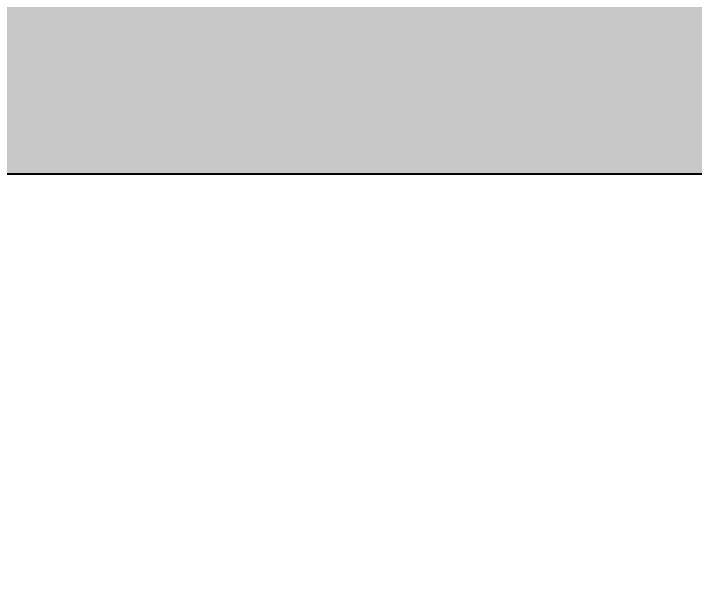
# Model space of a CAD drawing. Header units: millimetres. Extents: x 898 to 1196, y 229 to 443.
# Drawn here: x 1158.0243 to 1158.2545, y 351.1418 to 351.3377 of the extents above; entities that cross this region are included whole.
import ezdxf

# ---------------------------------------------------------------- set-up
doc = ezdxf.new("R2010")
doc.units = ezdxf.units.MM
doc.layers.add('p hachure', color=253, linetype='Continuous', lineweight=15)
doc.layers.add('p mur', color=7, linetype='Continuous', lineweight=40)

msp = doc.modelspace()

# ---------------------------------------------------------------- hatches: boundary and pattern name
at = {"layer": 'p hachure', "transparency": 33554559}
h = msp.add_hatch(color=256, dxfattribs=at)
h.dxf.hatch_style = 1
edge = h.paths.add_edge_path()
edge.add_line((1157.72197, 349.03354), (1158.81347, 348.28355))
edge.add_arc((1158.71347, 348.28355), 0.1, -180, 0, ccw=False)
edge.add_line((1158.61347, 348.28355), (1157.75999, 349.03354))
edge.add_line((1157.75999, 349.03354), (1157.71347, 349.03354))
edge.add_line((1157.71347, 349.03354), (1157.71347, 347.28355))
edge.add_line((1157.71347, 347.28355), (1159.71347, 347.28355))
edge.add_line((1159.71347, 347.28355), (1159.71347, 350.18354))
edge.add_line((1159.71347, 350.18354), (1159.61347, 350.18354))
edge.add_line((1159.61347, 350.18354), (1159.61347, 350.28354))
edge.add_line((1159.61347, 350.28354), (1159.71347, 350.28354))
edge.add_line((1159.71347, 350.28354), (1159.71347, 350.38354))
edge.add_line((1159.71347, 350.38354), (1160.06347, 350.38354))
edge.add_line((1160.06347, 350.38354), (1160.06347, 350.28354))
edge.add_line((1160.06347, 350.28354), (1160.16347, 350.28354))
edge.add_line((1160.16347, 350.28354), (1160.16347, 350.18354))
edge.add_line((1160.16347, 350.18354), (1159.96347, 350.18354))
edge.add_line((1159.96347, 350.18354), (1159.96347, 345.03355))
edge.add_line((1159.96347, 345.03355), (1159.86347, 345.03355))
edge.add_line((1159.86347, 345.03355), (1159.86347, 346.93355))
edge.add_line((1159.86347, 346.93355), (1157.86347, 346.93355))
edge.add_line((1157.86347, 346.93355), (1157.86347, 346.88355))
edge.add_line((1157.86347, 346.88355), (1157.26347, 346.88355))
edge.add_line((1157.26347, 346.88355), (1157.26347, 351.53355))
edge.add_line((1157.26347, 351.53355), (1157.78284, 351.53355))
edge.add_line((1157.78284, 351.53355), (1157.78284, 351.36773))
edge.add_line((1157.78284, 351.36773), (1158.65014, 351.36773))
edge.add_line((1158.65014, 351.36773), (1158.65014, 351.53355))
edge.add_line((1158.65014, 351.53355), (1158.71347, 351.53355))
edge.add_line((1158.71347, 351.53355), (1158.71347, 351.28354))
edge.add_line((1158.71347, 351.28354), (1157.71347, 351.28354))
edge.add_line((1157.71347, 351.28354), (1157.71347, 349.28354))
edge.add_line((1157.71347, 349.28354), (1157.7, 349.28354))
edge.add_line((1157.7, 349.28354), (1157.70164, 350.28354))
edge.add_line((1157.70164, 350.28354), (1157.7, 350.28354))
edge.add_line((1157.7, 350.28354), (1157.7, 350.18354))
edge.add_line((1157.7, 350.18354), (1157.6969, 350.18354))
edge.add_line((1157.6969, 350.18354), (1157.72197, 349.03354))

# ---------------------------------------------------------------- linework, layer by layer
at = {"layer": 'p mur'}
msp.add_line((1157.71347, 351.28354), (1158.71347, 351.28354), dxfattribs=at)

doc.saveas('drawing.dxf')
